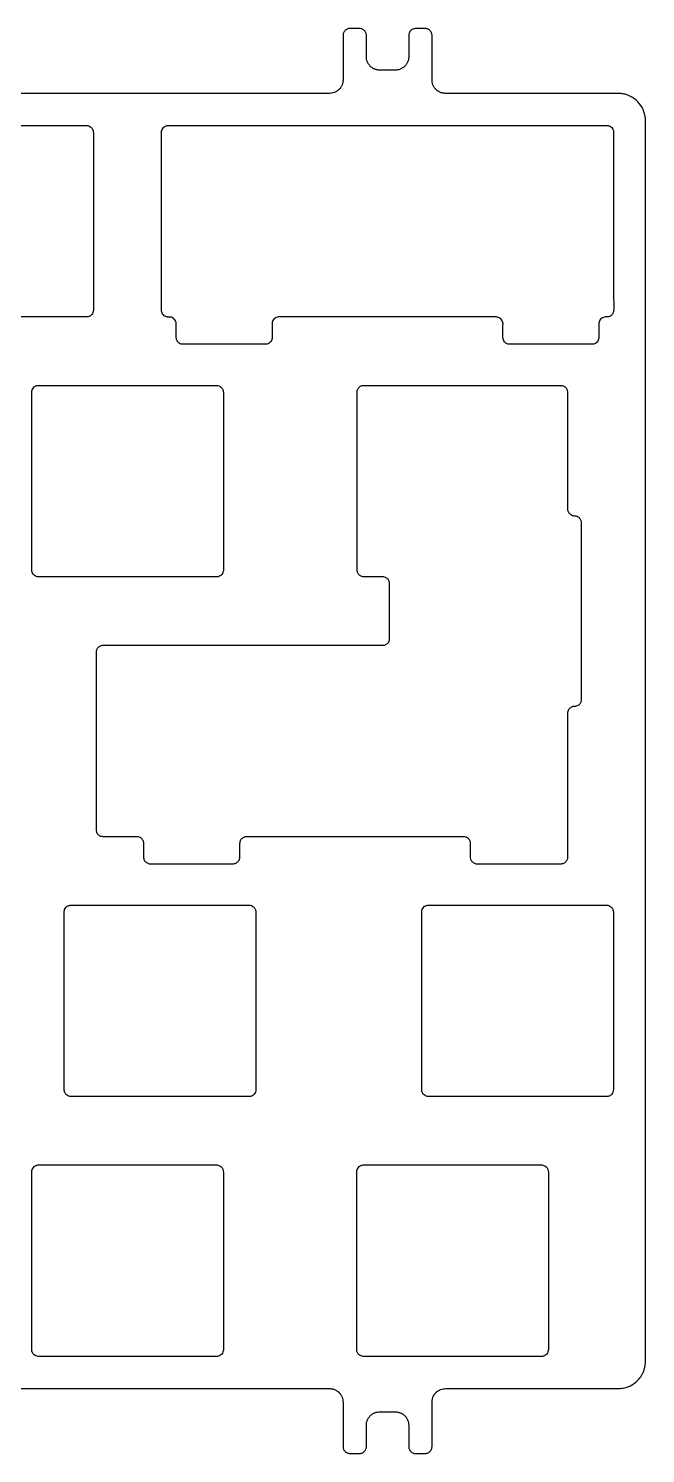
# Model space of a CAD drawing. Header units: millimetres. Extents: x 671 to 956, y -607 to -503.
# Drawn here: x 910.7 to 955.8, y -607.3 to -503.1 of the extents above; entities that cross this region are included whole.
import ezdxf

# ---------------------------------------------------------------- set-up
doc = ezdxf.new("R2010")
doc.units = ezdxf.units.MM

msp = doc.modelspace()

# ---------------------------------------------------------------- linework, layer by layer
at = {"color": 7, "linetype": 'Continuous', "lineweight": 25}
for p, q in [((933.66, -503.64), (933.66, -506.88)), ((937.46, -506.19), (936.36, -506.19)), ((932.66, -507.88), (865.16, -507.88)), ((891.16, -602.58), (932.66, -602.58)), ((933.66, -603.58), (933.66, -606.83)), ((936.36, -604.28), (937.46, -604.28))]:
    msp.add_line(p, q, dxfattribs=at)
for points, knots in [([(935.36, -505.19), (935.36, -505.01), (935.36, -504.66), (935.36, -504.21), (935.36, -503.88), (935.36, -503.71), (935.36, -503.6), (935.34, -503.51), (935.29, -503.37), (935.17, -503.23), (935.01, -503.16), (934.9, -503.14), (934.82, -503.14), (934.69, -503.14), (934.48, -503.14), (934.28, -503.14), (934.16, -503.14), (934.09, -503.14), (933.97, -503.17), (933.84, -503.24), (933.75, -503.35), (933.69, -503.44), (933.66, -503.54), (933.66, -503.61), (933.66, -503.64)], [0, 0, 0, 0, 0.139276, 0.278553, 0.352265, 0.397603, 0.414568, 0.441292, 0.468158, 0.525032, 0.580447, 0.606292, 0.615701, 0.639108, 0.708746, 0.778384, 0.797287, 0.808057, 0.834446, 0.890448, 0.918856, 0.947406, 0.973666, 1, 1, 1, 1]), ([(940.16, -506.88), (940.16, -506.27), (940.16, -505.36), (940.16, -504.29), (940.16, -503.8), (940.16, -503.57), (940.12, -503.43), (940.02, -503.27), (939.86, -503.17), (939.72, -503.14), (939.57, -503.14), (939.38, -503.14), (939.18, -503.14), (939.03, -503.14), (938.92, -503.14), (938.85, -503.15), (938.73, -503.19), (938.6, -503.27), (938.51, -503.4), (938.47, -503.52), (938.46, -503.59), (938.46, -503.69), (938.46, -503.84), (938.46, -504.05), (938.46, -504.35), (938.46, -504.73), (938.46, -505.04), (938.46, -505.19)], [0, 0, 0, 0, 0.2593627, 0.389044, 0.4538847, 0.4693983, 0.4848389, 0.5153566, 0.5459041, 0.5613313, 0.5768952, 0.6093156, 0.6417359, 0.6641971, 0.6728204, 0.6851152, 0.6974895, 0.7238383, 0.7502624, 0.7626592, 0.7751322, 0.7840148, 0.805478, 0.8378983, 0.8703187, 0.9351593, 1, 1, 1, 1]), ([(936.36, -506.19), (936.32, -506.19), (936.26, -506.19), (936.17, -506.17), (936.08, -506.15), (935.95, -506.11), (935.8, -506.03), (935.64, -505.9), (935.51, -505.74), (935.42, -505.56), (935.37, -505.38), (935.36, -505.25), (935.36, -505.19)], [0, 0, 0, 0, 0.060259, 0.120021, 0.179824, 0.240208, 0.369998, 0.50013, 0.629921, 0.760053, 0.879943, 1, 1, 1, 1]), ([(938.46, -505.19), (938.46, -505.22), (938.45, -505.28), (938.44, -505.38), (938.42, -505.47), (938.38, -505.59), (938.3, -505.74), (938.17, -505.9), (938.01, -506.03), (937.83, -506.12), (937.65, -506.18), (937.52, -506.19), (937.46, -506.19)], [0, 0, 0, 0, 0.060259, 0.1200207, 0.1798243, 0.2402078, 0.3699983, 0.5001303, 0.629921, 0.7600531, 0.8799433, 1, 1, 1, 1]), ([(933.66, -506.88), (933.66, -506.91), (933.65, -506.98), (933.64, -507.07), (933.62, -507.16), (933.58, -507.29), (933.5, -507.44), (933.37, -507.59), (933.21, -507.73), (933.03, -507.82), (932.85, -507.87), (932.72, -507.88), (932.66, -507.88)], [0, 0, 0, 0, 0.060259, 0.120021, 0.179824, 0.240208, 0.369998, 0.50013, 0.62992, 0.760052, 0.879945, 1, 1, 1, 1]), ([(941.16, -507.88), (941.12, -507.88), (941.06, -507.88), (940.97, -507.87), (940.88, -507.85), (940.75, -507.8), (940.6, -507.73), (940.44, -507.6), (940.31, -507.44), (940.22, -507.26), (940.17, -507.07), (940.16, -506.95), (940.16, -506.88)], [0, 0, 0, 0, 0.060257, 0.120017, 0.179819, 0.240201, 0.369987, 0.500115, 0.629906, 0.760038, 0.879978, 1, 1, 1, 1]), ([(955.76, -600.58), (955.76, -591.64), (955.76, -573.76), (955.76, -551.4), (955.76, -533.52), (955.76, -523.46), (955.76, -516.76), (955.76, -513.96), (955.76, -511.73), (955.76, -510.56), (955.76, -509.94), (955.76, -509.82), (955.75, -509.65), (955.68, -509.27), (955.45, -508.75), (954.98, -508.25), (954.47, -507.99), (954.1, -507.91), (953.89, -507.89), (953.69, -507.88), (953.45, -507.88), (953.17, -507.88), (952.71, -507.88), (952.05, -507.88), (950.94, -507.88), (949.54, -507.88), (947.3, -507.88), (944.51, -507.88), (942.27, -507.88), (941.16, -507.88)], [0, 0, 0, 0, 0.252041, 0.504082, 0.630103, 0.756123, 0.787629, 0.819134, 0.834886, 0.850639, 0.851951, 0.852488, 0.85391, 0.856868, 0.863127, 0.869602, 0.875922, 0.878928, 0.880377, 0.881856, 0.884481, 0.887107, 0.889732, 0.897608, 0.905485, 0.921237, 0.93699, 0.968495, 1, 1, 1, 1]), ([(914.91, -524.23), (912.57, -524.23), (909.07, -524.23), (905.28, -524.23), (903.53, -524.23), (902.8, -524.23), (902.33, -524.23), (902.11, -524.23), (902.01, -524.23), (901.94, -524.23), (901.88, -524.23), (901.78, -524.22), (901.65, -524.17), (901.53, -524.08), (901.47, -523.98), (901.43, -523.9), (901.41, -523.82), (901.4, -523.72), (901.41, -523.62), (901.41, -523.51), (901.41, -523.41), (901.41, -523.3), (901.41, -523.19), (901.41, -523.08), (901.41, -522.97), (901.41, -522.75), (901.41, -522.42), (901.41, -521.98), (901.41, -521.55), (901.41, -520.96), (901.41, -520.23), (901.41, -519.36), (901.41, -518.48), (901.41, -517.61), (901.41, -516.73), (901.41, -515.86), (901.41, -514.98), (901.41, -514.11), (901.41, -513.23), (901.41, -512.36), (901.41, -511.63), (901.41, -511.12), (901.41, -510.88), (901.41, -510.77), (901.41, -510.71), (901.42, -510.61), (901.47, -510.47), (901.56, -510.36), (901.66, -510.29), (901.74, -510.26), (901.82, -510.24), (901.88, -510.23), (901.91, -510.23)], [0, 0, 0, 0, 0.253934, 0.380902, 0.412643, 0.444385, 0.460256, 0.464224, 0.468192, 0.470939, 0.471995, 0.474908, 0.481134, 0.487645, 0.490845, 0.494065, 0.497023, 0.5, 0.503968, 0.507935, 0.511903, 0.515871, 0.519839, 0.523806, 0.527774, 0.531742, 0.547613, 0.563484, 0.579354, 0.595225, 0.626967, 0.658709, 0.690451, 0.722193, 0.753934, 0.785676, 0.817418, 0.84916, 0.880902, 0.912643, 0.944385, 0.960256, 0.968192, 0.970853, 0.971995, 0.974908, 0.981134, 0.987645, 0.990845, 0.994065, 0.997028, 1, 1, 1, 1]), ([(901.91, -510.23), (904.24, -510.23), (907.74, -510.23), (911.53, -510.23), (913.28, -510.23), (914.01, -510.23), (914.48, -510.23), (914.7, -510.23), (914.8, -510.23), (914.87, -510.23), (914.93, -510.23), (915.03, -510.24), (915.17, -510.29), (915.28, -510.39), (915.35, -510.49), (915.38, -510.57), (915.4, -510.65), (915.41, -510.74), (915.41, -510.84), (915.41, -510.95), (915.41, -511.06), (915.41, -511.17), (915.41, -511.28), (915.41, -511.39), (915.41, -511.5), (915.41, -511.72), (915.41, -512.05), (915.41, -512.48), (915.41, -512.92), (915.41, -513.5), (915.41, -514.23), (915.41, -515.11), (915.41, -515.98), (915.41, -516.86), (915.41, -517.73), (915.41, -518.61), (915.41, -519.48), (915.41, -520.36), (915.41, -521.23), (915.41, -522.11), (915.41, -522.84), (915.41, -523.35), (915.41, -523.59), (915.41, -523.7), (915.41, -523.76), (915.4, -523.85), (915.35, -523.99), (915.25, -524.11), (915.15, -524.17), (915.07, -524.21), (914.99, -524.23), (914.93, -524.23), (914.91, -524.23)], [0, 0, 0, 0, 0.253934, 0.380902, 0.412643, 0.444385, 0.460256, 0.464224, 0.468192, 0.470939, 0.471995, 0.474908, 0.481134, 0.487645, 0.490845, 0.494065, 0.497023, 0.5, 0.503968, 0.507935, 0.511903, 0.515871, 0.519839, 0.523806, 0.527774, 0.531742, 0.547613, 0.563484, 0.579354, 0.595225, 0.626967, 0.658709, 0.690451, 0.722193, 0.753934, 0.785676, 0.817418, 0.84916, 0.880902, 0.912643, 0.944385, 0.960256, 0.968192, 0.970853, 0.971995, 0.974908, 0.981134, 0.987645, 0.990845, 0.994065, 0.997028, 1, 1, 1, 1]), ([(921.47, -525.73), (921.47, -525.6), (921.47, -525.33), (921.47, -525.02), (921.47, -524.82), (921.47, -524.72), (921.46, -524.66), (921.44, -524.56), (921.38, -524.44), (921.26, -524.32), (921.14, -524.26), (921.04, -524.24), (920.96, -524.23), (920.88, -524.24), (920.77, -524.23), (920.65, -524.19), (920.52, -524.09), (920.43, -523.96), (920.39, -523.84), (920.38, -523.75), (920.38, -523.7), (920.38, -523.32), (920.38, -522.6), (920.38, -521.56), (920.38, -519.82), (920.38, -517.38), (920.38, -514.77), (920.38, -512.69), (920.38, -511.57), (920.38, -510.93), (920.38, -510.8), (920.38, -510.72), (920.39, -510.66), (920.41, -510.56), (920.47, -510.44), (920.58, -510.32), (920.7, -510.26), (920.79, -510.24), (920.86, -510.23), (920.95, -510.23), (921.19, -510.23), (921.58, -510.23), (922.1, -510.23), (923.49, -510.23), (925.75, -510.23), (929.93, -510.23), (935.15, -510.23), (940.36, -510.23), (944.54, -510.23), (947.15, -510.23), (949.24, -510.23), (950.54, -510.23), (951.58, -510.23), (952.17, -510.23), (952.56, -510.23), (952.74, -510.23), (952.87, -510.23), (952.95, -510.23), (953.02, -510.24), (953.12, -510.26), (953.24, -510.33), (953.33, -510.42), (953.38, -510.52), (953.41, -510.59), (953.43, -510.66), (953.43, -510.71), (953.43, -510.73)], [0, 0, 0, 0, 0.008128, 0.016255, 0.019287, 0.020312, 0.021822, 0.023341, 0.026598, 0.029942, 0.033196, 0.0347, 0.036232, 0.038141, 0.039593, 0.042685, 0.045933, 0.04918, 0.052267, 0.053716, 0.054228, 0.05565, 0.076831, 0.098012, 0.119193, 0.182736, 0.246279, 0.27805, 0.309822, 0.314209, 0.31685, 0.317744, 0.319219, 0.320704, 0.323885, 0.327153, 0.330346, 0.331831, 0.333327, 0.334356, 0.337191, 0.347782, 0.358372, 0.368963, 0.432506, 0.496049, 0.623134, 0.75022, 0.813763, 0.877306, 0.909077, 0.940849, 0.956734, 0.97262, 0.976592, 0.980563, 0.983366, 0.984408, 0.985895, 0.987394, 0.990589, 0.993857, 0.995446, 0.997045, 0.99852, 1, 1, 1, 1]), ([(953.43, -510.73), (953.43, -510.94), (953.43, -511.35), (953.43, -511.97), (953.43, -512.59), (953.43, -513.21), (953.43, -513.83), (953.43, -514.44), (953.43, -515.06), (953.43, -515.68), (953.43, -516.3), (953.43, -516.92), (953.43, -517.54), (953.43, -518.16), (953.43, -518.78), (953.43, -519.39), (953.43, -520.01), (953.43, -520.63), (953.43, -521.25), (953.43, -521.87), (953.43, -522.49), (953.43, -523.11), (953.44, -523.54), (953.43, -523.77), (953.42, -523.83), (953.4, -523.92), (953.34, -524.03), (953.23, -524.15), (953.11, -524.21), (953, -524.23), (952.92, -524.23), (952.84, -524.23), (952.73, -524.24), (952.6, -524.29), (952.47, -524.39), (952.38, -524.53), (952.35, -524.65), (952.34, -524.74), (952.34, -524.81), (952.34, -524.92), (952.34, -525.15), (952.35, -525.41), (952.34, -525.64), (952.35, -525.77), (952.33, -525.87), (952.28, -526), (952.17, -526.13), (952.05, -526.19), (951.95, -526.22), (951.88, -526.23), (951.78, -526.23), (951.63, -526.23), (951.38, -526.23), (951, -526.23), (950.53, -526.23), (949.99, -526.23), (949.08, -526.23), (947.82, -526.23), (946.67, -526.23), (946.01, -526.23), (945.88, -526.23), (945.8, -526.23), (945.73, -526.22), (945.63, -526.19), (945.51, -526.12), (945.4, -525.99), (945.36, -525.86), (945.34, -525.77), (945.34, -525.72), (945.34, -525.62), (945.34, -525.42), (945.34, -525.18), (945.34, -524.96), (945.34, -524.82), (945.35, -524.73), (945.34, -524.64), (945.3, -524.52), (945.21, -524.38), (945.08, -524.28), (944.95, -524.24), (944.86, -524.23), (944.81, -524.23), (944.7, -524.23), (944.48, -524.23), (944, -524.23), (943.06, -524.23), (941.16, -524.23), (937.37, -524.23), (933.58, -524.23), (930.61, -524.23), (929.66, -524.23), (929.23, -524.23), (929.05, -524.23), (928.98, -524.23), (928.9, -524.23), (928.77, -524.26), (928.63, -524.35), (928.53, -524.48), (928.48, -524.61), (928.47, -524.69), (928.47, -524.75), (928.47, -524.92), (928.47, -525.21), (928.47, -525.51), (928.47, -525.71), (928.47, -525.82), (928.43, -525.95), (928.33, -526.09), (928.2, -526.19), (928.07, -526.23), (927.96, -526.23), (927.84, -526.23), (927.67, -526.23), (927.46, -526.23), (927.26, -526.23), (927.06, -526.23), (926.85, -526.23), (926.65, -526.23), (926.45, -526.23), (926.25, -526.23), (926.04, -526.23), (925.84, -526.23), (925.64, -526.23), (925.43, -526.23), (925.23, -526.23), (925.03, -526.23), (924.83, -526.23), (924.62, -526.23), (924.42, -526.23), (924.22, -526.23), (924.01, -526.23), (923.81, -526.23), (923.61, -526.23), (923.4, -526.23), (923.2, -526.23), (923, -526.23), (922.8, -526.23), (922.59, -526.23), (922.39, -526.23), (922.22, -526.23), (922.08, -526.23), (921.99, -526.23), (921.9, -526.23), (921.8, -526.21), (921.68, -526.15), (921.58, -526.05), (921.52, -525.96), (921.49, -525.89), (921.47, -525.81), (921.47, -525.76), (921.47, -525.73)], [0, 0, 0, 0, 0.012317, 0.024633, 0.03695, 0.049267, 0.061583, 0.0739, 0.086217, 0.098533, 0.11085, 0.123167, 0.135483, 0.1478, 0.160117, 0.172433, 0.18475, 0.197067, 0.209383, 0.2217, 0.234017, 0.246333, 0.25865, 0.259683, 0.260629, 0.262155, 0.264942, 0.268266, 0.271503, 0.27299, 0.274539, 0.276444, 0.277928, 0.28109, 0.284402, 0.28769, 0.290785, 0.291735, 0.293054, 0.295034, 0.298498, 0.30658, 0.310622, 0.312361, 0.313868, 0.317061, 0.320382, 0.323651, 0.325178, 0.326715, 0.327808, 0.330832, 0.335787, 0.342672, 0.353449, 0.364227, 0.375004, 0.407335, 0.439666, 0.443822, 0.446417, 0.447452, 0.44899, 0.450538, 0.453818, 0.457134, 0.460311, 0.461806, 0.462381, 0.463634, 0.467675, 0.474142, 0.478021, 0.480931, 0.482331, 0.483386, 0.486502, 0.489798, 0.493104, 0.496247, 0.497719, 0.49823, 0.499717, 0.503758, 0.511841, 0.528006, 0.560338, 0.625, 0.754325, 0.786656, 0.802822, 0.810905, 0.812521, 0.813491, 0.814643, 0.817722, 0.821002, 0.824318, 0.827493, 0.828987, 0.82956, 0.830822, 0.838905, 0.846988, 0.849008, 0.850568, 0.853684, 0.856981, 0.860287, 0.863429, 0.8649, 0.866904, 0.870945, 0.874987, 0.879028, 0.88307, 0.887111, 0.891153, 0.895194, 0.899235, 0.903277, 0.907318, 0.91136, 0.915401, 0.919442, 0.923484, 0.927525, 0.931567, 0.935608, 0.939649, 0.943691, 0.947732, 0.951774, 0.955815, 0.959856, 0.963898, 0.967939, 0.971981, 0.976022, 0.980063, 0.982084, 0.984105, 0.985864, 0.987183, 0.990411, 0.993735, 0.995356, 0.996988, 0.998491, 1, 1, 1, 1]), ([(924.41, -543.23), (922.07, -543.23), (918.57, -543.23), (914.78, -543.23), (913.03, -543.23), (912.3, -543.23), (911.83, -543.23), (911.61, -543.23), (911.51, -543.23), (911.44, -543.23), (911.38, -543.23), (911.28, -543.22), (911.15, -543.17), (911.03, -543.08), (910.97, -542.98), (910.93, -542.9), (910.91, -542.82), (910.9, -542.72), (910.91, -542.62), (910.91, -542.51), (910.91, -542.41), (910.91, -542.3), (910.91, -542.19), (910.91, -542.08), (910.91, -541.97), (910.91, -541.75), (910.91, -541.42), (910.91, -540.98), (910.91, -540.55), (910.91, -539.96), (910.91, -539.23), (910.91, -538.36), (910.91, -537.48), (910.91, -536.61), (910.91, -535.73), (910.91, -534.86), (910.91, -533.98), (910.91, -533.11), (910.91, -532.23), (910.91, -531.36), (910.91, -530.63), (910.91, -530.12), (910.91, -529.88), (910.91, -529.77), (910.91, -529.71), (910.92, -529.61), (910.97, -529.47), (911.06, -529.36), (911.16, -529.29), (911.24, -529.26), (911.32, -529.24), (911.38, -529.23), (911.41, -529.23)], [0, 0, 0, 0, 0.253934, 0.380902, 0.412643, 0.444385, 0.460256, 0.464224, 0.468192, 0.470939, 0.471995, 0.474908, 0.481134, 0.487645, 0.490845, 0.494065, 0.497023, 0.5, 0.503968, 0.507935, 0.511903, 0.515871, 0.519839, 0.523806, 0.527774, 0.531742, 0.547613, 0.563484, 0.579354, 0.595225, 0.626967, 0.658709, 0.690451, 0.722193, 0.753934, 0.785676, 0.817418, 0.84916, 0.880902, 0.912643, 0.944385, 0.960256, 0.968192, 0.970853, 0.971995, 0.974908, 0.981134, 0.987645, 0.990845, 0.994065, 0.997028, 1, 1, 1, 1]), ([(911.41, -529.23), (913.74, -529.23), (917.24, -529.23), (921.03, -529.23), (922.78, -529.23), (923.51, -529.23), (923.98, -529.23), (924.2, -529.23), (924.3, -529.23), (924.37, -529.23), (924.43, -529.23), (924.53, -529.24), (924.67, -529.29), (924.78, -529.39), (924.85, -529.49), (924.88, -529.57), (924.9, -529.65), (924.91, -529.74), (924.91, -529.84), (924.91, -529.95), (924.91, -530.06), (924.91, -530.17), (924.91, -530.28), (924.91, -530.39), (924.91, -530.5), (924.91, -530.72), (924.91, -531.05), (924.91, -531.48), (924.91, -531.92), (924.91, -532.5), (924.91, -533.23), (924.91, -534.11), (924.91, -534.98), (924.91, -535.86), (924.91, -536.73), (924.91, -537.61), (924.91, -538.48), (924.91, -539.36), (924.91, -540.23), (924.91, -541.11), (924.91, -541.84), (924.91, -542.35), (924.91, -542.59), (924.91, -542.7), (924.91, -542.76), (924.9, -542.85), (924.85, -542.99), (924.75, -543.11), (924.65, -543.17), (924.57, -543.21), (924.49, -543.23), (924.43, -543.23), (924.41, -543.23)], [0, 0, 0, 0, 0.253934, 0.380902, 0.412643, 0.444385, 0.460256, 0.464224, 0.468192, 0.470939, 0.471995, 0.474908, 0.481134, 0.487645, 0.490845, 0.494065, 0.497023, 0.5, 0.503968, 0.507935, 0.511903, 0.515871, 0.519839, 0.523806, 0.527774, 0.531742, 0.547613, 0.563484, 0.579354, 0.595225, 0.626967, 0.658709, 0.690451, 0.722193, 0.753934, 0.785676, 0.817418, 0.84916, 0.880902, 0.912643, 0.944385, 0.960256, 0.968192, 0.970853, 0.971995, 0.974908, 0.981134, 0.987645, 0.990845, 0.994065, 0.997028, 1, 1, 1, 1]), ([(934.68, -542.73), (934.68, -541.18), (934.68, -538.08), (934.68, -534.59), (934.68, -532.26), (934.68, -531.29), (934.68, -530.52), (934.68, -530.08), (934.68, -529.81), (934.68, -529.73), (934.69, -529.61), (934.74, -529.48), (934.84, -529.36), (934.93, -529.29), (935.04, -529.25), (935.13, -529.23), (935.25, -529.23), (935.42, -529.23), (935.71, -529.23), (936.11, -529.23), (936.63, -529.23), (937.26, -529.23), (938, -529.23), (938.86, -529.23), (940.25, -529.23), (942.12, -529.23), (944.45, -529.23), (946.78, -529.23), (948.43, -529.23), (949.35, -529.23), (949.51, -529.23), (949.6, -529.23), (949.71, -529.25), (949.88, -529.32), (950, -529.48), (950.05, -529.62), (950.06, -529.73), (950.06, -529.83), (950.06, -529.93), (950.06, -530.04), (950.06, -530.17), (950.06, -530.36), (950.06, -530.6), (950.06, -530.9), (950.06, -531.19), (950.06, -531.48), (950.06, -531.77), (950.06, -532.06), (950.06, -532.35), (950.06, -532.64), (950.06, -532.93), (950.06, -533.22), (950.06, -533.51), (950.06, -533.8), (950.06, -534.1), (950.06, -534.39), (950.06, -534.68), (950.06, -534.97), (950.06, -535.26), (950.06, -535.55), (950.06, -535.84), (950.06, -536.13), (950.06, -536.42), (950.06, -536.71), (950.06, -537), (950.06, -537.3), (950.06, -537.59), (950.06, -537.83), (950.06, -538.02), (950.06, -538.15), (950.06, -538.24), (950.06, -538.32), (950.09, -538.45), (950.19, -538.62), (950.36, -538.73), (950.49, -538.76), (950.56, -538.76), (950.67, -538.76), (950.84, -538.82), (950.98, -538.97), (951.04, -539.11), (951.06, -539.21), (951.06, -539.34), (951.06, -539.53), (951.06, -539.79), (951.06, -540.17), (951.06, -540.66), (951.06, -541.82), (951.06, -543.57), (951.06, -545.89), (951.06, -548.22), (951.06, -550.16), (951.06, -551.42), (951.06, -551.95), (951.06, -552.12), (951.06, -552.21), (951.05, -552.33), (950.99, -552.5), (950.82, -552.66), (950.66, -552.71), (950.56, -552.71), (950.53, -552.71), (950.46, -552.72), (950.33, -552.75), (950.17, -552.87), (950.08, -553.04), (950.06, -553.17), (950.06, -553.25), (950.06, -553.35), (950.06, -553.48), (950.06, -553.67), (950.06, -553.91), (950.06, -555.66), (950.06, -558.86), (950.06, -562), (950.06, -563.62), (950.06, -563.71), (950.06, -563.84), (950.01, -563.97), (949.91, -564.09), (949.82, -564.17), (949.71, -564.21), (949.62, -564.23), (949.52, -564.23), (949.38, -564.23), (949.15, -564.23), (948.83, -564.23), (948.2, -564.23), (947.29, -564.23), (946.13, -564.23), (944.96, -564.23), (944.09, -564.23), (943.59, -564.23), (943.45, -564.23), (943.37, -564.23), (943.24, -564.19), (943.08, -564.07), (942.99, -563.9), (942.97, -563.77), (942.97, -563.69), (942.97, -563.59), (942.97, -563.46), (942.97, -563.27), (942.97, -563.02), (942.97, -562.83), (942.97, -562.73)], [0, 0, 0, 0, 0.0640069, 0.1280138, 0.1440155, 0.1600172, 0.1680181, 0.176019, 0.1780192, 0.1789501, 0.1796785, 0.1828015, 0.1844425, 0.1860909, 0.187629, 0.1891744, 0.1899982, 0.1923899, 0.1963496, 0.2018773, 0.208973, 0.2176366, 0.2278681, 0.2396677, 0.2530351, 0.2850386, 0.317042, 0.3490455, 0.3810489, 0.3850494, 0.3870496, 0.3878423, 0.3885846, 0.3917428, 0.3950011, 0.3965161, 0.3980386, 0.3993704, 0.4007023, 0.4020342, 0.4040344, 0.4060346, 0.410035, 0.4140355, 0.4180359, 0.4220363, 0.4260368, 0.4300372, 0.4340376, 0.438038, 0.4420385, 0.4460389, 0.4500393, 0.4540398, 0.4580402, 0.4620406, 0.4660411, 0.4700415, 0.4740419, 0.4780424, 0.4820428, 0.4860432, 0.4900437, 0.4940441, 0.4980445, 0.5020449, 0.5060454, 0.5100458, 0.512046, 0.5140462, 0.5152227, 0.5158327, 0.5173418, 0.5205583, 0.5237851, 0.525306, 0.5260273, 0.5267491, 0.529854, 0.5331205, 0.5346687, 0.5362242, 0.5373034, 0.5400145, 0.544015, 0.5480154, 0.5560163, 0.5640171, 0.5960206, 0.628024, 0.6600275, 0.6920309, 0.7080327, 0.7120331, 0.7140333, 0.7149803, 0.7157072, 0.7188259, 0.7220914, 0.7251598, 0.7255181, 0.7258745, 0.7266085, 0.7281502, 0.7313933, 0.7345874, 0.7360735, 0.7366057, 0.7379818, 0.7399821, 0.7419823, 0.7459827, 0.7499831, 0.81399, 0.8779969, 0.8795971, 0.8807972, 0.8817309, 0.8848316, 0.8864733, 0.8881224, 0.8896729, 0.8912307, 0.8919522, 0.8938906, 0.897046, 0.9014184, 0.9070078, 0.9230095, 0.9390112, 0.955013, 0.9710147, 0.9750151, 0.9758719, 0.9766078, 0.9781527, 0.981398, 0.9845881, 0.9860706, 0.9865952, 0.9879987, 0.9899989, 0.9919991, 0.9959996, 1, 1, 1, 1]), ([(942.97, -562.73), (942.97, -562.71), (942.97, -562.66), (942.95, -562.59), (942.92, -562.5), (942.86, -562.41), (942.75, -562.3), (942.62, -562.25), (942.5, -562.23), (942.42, -562.23), (941.96, -562.23), (940.73, -562.23), (938.78, -562.23), (936.43, -562.23), (934.08, -562.23), (931.73, -562.23), (929.77, -562.23), (928.21, -562.23), (927.38, -562.23), (926.89, -562.23), (926.75, -562.23), (926.65, -562.23), (926.59, -562.23), (926.54, -562.24), (926.43, -562.25), (926.26, -562.34), (926.14, -562.5), (926.11, -562.63), (926.1, -562.71), (926.1, -562.84), (926.1, -563.16), (926.1, -563.47), (926.1, -563.71), (926.1, -563.79), (926.07, -563.93), (925.96, -564.1), (925.79, -564.21), (925.65, -564.23), (925.57, -564.23), (925.14, -564.23), (924.34, -564.23), (923.16, -564.23), (922.12, -564.23), (921.2, -564.23), (920.42, -564.23), (919.88, -564.23), (919.58, -564.23), (919.5, -564.23), (919.37, -564.19), (919.2, -564.07), (919.12, -563.91), (919.1, -563.8), (919.1, -563.75), (919.1, -563.68), (919.1, -563.54), (919.1, -563.31), (919.1, -563.04), (919.1, -562.84), (919.1, -562.71), (919.09, -562.61), (919.03, -562.47), (918.9, -562.31), (918.73, -562.24), (918.62, -562.23), (918.53, -562.23), (918.36, -562.23), (917.82, -562.23), (917.14, -562.23), (916.51, -562.23), (916.25, -562.23), (916.16, -562.23), (916.03, -562.23), (915.85, -562.17), (915.71, -562.03), (915.65, -561.88), (915.63, -561.79), (915.63, -561.7), (915.63, -561.59), (915.63, -561.42), (915.63, -560.96), (915.63, -560.26), (915.63, -559.32), (915.63, -558.38), (915.63, -557.44), (915.63, -556.03), (915.63, -554.15), (915.63, -552.19), (915.63, -550.63), (915.63, -549.75), (915.63, -549.16), (915.63, -548.93), (915.63, -548.78), (915.63, -548.72), (915.63, -548.67), (915.65, -548.56), (915.74, -548.39), (915.9, -548.28), (916.03, -548.24), (916.11, -548.23), (916.25, -548.23), (916.46, -548.23), (917.44, -548.23), (919.11, -548.23), (921.45, -548.23), (923.8, -548.23), (926.94, -548.23), (930.85, -548.23), (934.08, -548.23), (935.84, -548.23), (936.09, -548.23), (936.28, -548.23), (936.41, -548.23), (936.51, -548.23), (936.58, -548.23), (936.62, -548.23), (936.74, -548.21), (936.9, -548.13), (937.02, -547.96), (937.05, -547.83), (937.06, -547.75), (937.06, -547.66), (937.06, -547.54), (937.06, -547.06), (937.06, -546.22), (937.06, -545.25), (937.06, -544.46), (937.06, -544.03), (937.06, -543.79), (937.06, -543.72), (937.06, -543.68), (937.04, -543.56), (936.96, -543.4), (936.79, -543.28), (936.66, -543.24), (936.59, -543.23), (936.42, -543.23), (936.14, -543.23), (935.74, -543.23), (935.43, -543.23), (935.24, -543.23), (935.15, -543.23), (935.03, -543.22), (934.9, -543.16), (934.79, -543.05), (934.73, -542.95), (934.69, -542.85), (934.68, -542.77), (934.68, -542.73)], [0, 0, 0, 0, 0.001022, 0.002033, 0.003058, 0.004706, 0.00636, 0.009531, 0.010274, 0.011102, 0.013114, 0.029208, 0.061396, 0.093585, 0.125773, 0.157961, 0.19015, 0.206244, 0.222338, 0.22435, 0.226362, 0.227842, 0.228354, 0.229092, 0.229837, 0.233037, 0.236303, 0.23786, 0.238602, 0.239448, 0.243472, 0.251519, 0.252324, 0.2533, 0.254821, 0.25806, 0.261299, 0.26282, 0.263741, 0.264603, 0.280697, 0.296792, 0.312886, 0.323615, 0.334345, 0.345074, 0.345952, 0.346691, 0.348243, 0.351506, 0.354712, 0.355454, 0.356202, 0.356723, 0.358161, 0.362185, 0.366208, 0.369147, 0.370175, 0.371708, 0.373249, 0.376529, 0.379686, 0.380424, 0.381306, 0.383317, 0.387341, 0.403435, 0.411482, 0.413092, 0.414057, 0.415242, 0.418361, 0.421645, 0.423201, 0.424764, 0.425346, 0.426848, 0.429272, 0.432615, 0.445491, 0.458366, 0.471241, 0.484117, 0.496992, 0.52918, 0.561369, 0.577463, 0.593557, 0.597581, 0.601604, 0.603035, 0.60356, 0.604302, 0.605051, 0.608257, 0.61152, 0.613072, 0.61381, 0.614691, 0.618715, 0.622738, 0.654926, 0.687115, 0.719303, 0.751492, 0.815868, 0.880245, 0.884268, 0.888292, 0.890304, 0.892316, 0.893746, 0.894271, 0.895013, 0.895762, 0.898968, 0.902231, 0.903783, 0.904521, 0.905402, 0.907414, 0.909426, 0.92552, 0.941614, 0.949661, 0.957709, 0.959188, 0.9597, 0.960438, 0.961184, 0.964383, 0.96765, 0.969207, 0.969949, 0.970795, 0.97616, 0.981525, 0.98689, 0.988901, 0.989729, 0.990473, 0.993643, 0.99529, 0.996945, 0.998471, 1, 1, 1, 1]), ([(926.78, -581.23), (924.45, -581.23), (920.95, -581.23), (917.16, -581.23), (915.41, -581.23), (914.68, -581.23), (914.2, -581.23), (913.98, -581.23), (913.89, -581.23), (913.81, -581.23), (913.75, -581.23), (913.66, -581.22), (913.52, -581.17), (913.41, -581.08), (913.34, -580.98), (913.31, -580.9), (913.29, -580.82), (913.28, -580.72), (913.28, -580.62), (913.28, -580.51), (913.28, -580.41), (913.28, -580.3), (913.28, -580.19), (913.28, -580.08), (913.28, -579.97), (913.28, -579.75), (913.28, -579.42), (913.28, -578.98), (913.28, -578.55), (913.28, -577.96), (913.28, -577.23), (913.28, -576.36), (913.28, -575.48), (913.28, -574.61), (913.28, -573.73), (913.28, -572.86), (913.28, -571.98), (913.28, -571.11), (913.28, -570.23), (913.28, -569.36), (913.28, -568.63), (913.28, -568.12), (913.28, -567.88), (913.28, -567.77), (913.28, -567.71), (913.29, -567.61), (913.34, -567.47), (913.44, -567.36), (913.54, -567.29), (913.62, -567.26), (913.7, -567.24), (913.75, -567.23), (913.78, -567.23)], [0, 0, 0, 0, 0.2539344, 0.3809017, 0.4126435, 0.4443853, 0.4602562, 0.4642239, 0.4681916, 0.4709385, 0.4719951, 0.4749083, 0.4811344, 0.4876452, 0.4908453, 0.4940647, 0.4970228, 0.4999999, 0.5039676, 0.5079354, 0.5119031, 0.5158708, 0.5198386, 0.5238063, 0.527774, 0.5317417, 0.5476126, 0.5634835, 0.5793544, 0.5952254, 0.6269672, 0.658709, 0.6904508, 0.7221926, 0.7539344, 0.7856762, 0.817418, 0.8491598, 0.8809016, 0.9126434, 0.9443852, 0.9602561, 0.9681916, 0.9708526, 0.9719951, 0.9749083, 0.9811343, 0.9876451, 0.9908453, 0.9940646, 0.9970276, 1, 1, 1, 1]), ([(913.78, -567.23), (916.11, -567.23), (919.61, -567.23), (923.41, -567.23), (925.16, -567.23), (925.89, -567.23), (926.36, -567.23), (926.58, -567.23), (926.68, -567.23), (926.75, -567.23), (926.81, -567.23), (926.9, -567.24), (927.04, -567.29), (927.15, -567.39), (927.22, -567.49), (927.26, -567.57), (927.28, -567.65), (927.28, -567.74), (927.28, -567.84), (927.28, -567.95), (927.28, -568.06), (927.28, -568.17), (927.28, -568.28), (927.28, -568.39), (927.28, -568.5), (927.28, -568.72), (927.28, -569.05), (927.28, -569.48), (927.28, -569.92), (927.28, -570.5), (927.28, -571.23), (927.28, -572.11), (927.28, -572.98), (927.28, -573.86), (927.28, -574.73), (927.28, -575.61), (927.28, -576.48), (927.28, -577.36), (927.28, -578.23), (927.28, -579.11), (927.28, -579.84), (927.28, -580.35), (927.28, -580.59), (927.28, -580.7), (927.28, -580.76), (927.27, -580.85), (927.22, -580.99), (927.12, -581.11), (927.02, -581.17), (926.95, -581.21), (926.86, -581.23), (926.81, -581.23), (926.78, -581.23)], [0, 0, 0, 0, 0.253934, 0.380902, 0.412643, 0.444385, 0.460256, 0.464224, 0.468192, 0.470939, 0.471995, 0.474908, 0.481134, 0.487645, 0.490845, 0.494065, 0.497023, 0.5, 0.503968, 0.507935, 0.511903, 0.515871, 0.519839, 0.523806, 0.527774, 0.531742, 0.547613, 0.563484, 0.579354, 0.595225, 0.626967, 0.658709, 0.690451, 0.722193, 0.753934, 0.785676, 0.817418, 0.84916, 0.880902, 0.912643, 0.944385, 0.960256, 0.968192, 0.970853, 0.971995, 0.974908, 0.981134, 0.987645, 0.990845, 0.994065, 0.997028, 1, 1, 1, 1]), ([(952.91, -581.23), (950.57, -581.23), (947.07, -581.23), (943.28, -581.23), (941.53, -581.23), (940.8, -581.23), (940.33, -581.23), (940.11, -581.23), (940.01, -581.23), (939.94, -581.23), (939.88, -581.23), (939.78, -581.22), (939.65, -581.17), (939.53, -581.08), (939.47, -580.98), (939.43, -580.9), (939.41, -580.82), (939.4, -580.72), (939.41, -580.62), (939.41, -580.51), (939.41, -580.41), (939.41, -580.3), (939.41, -580.19), (939.41, -580.08), (939.41, -579.97), (939.41, -579.75), (939.41, -579.42), (939.41, -578.98), (939.41, -578.55), (939.41, -577.96), (939.41, -577.23), (939.41, -576.36), (939.41, -575.48), (939.41, -574.61), (939.41, -573.73), (939.41, -572.86), (939.41, -571.98), (939.41, -571.11), (939.41, -570.23), (939.41, -569.36), (939.41, -568.63), (939.41, -568.12), (939.41, -567.88), (939.41, -567.77), (939.41, -567.71), (939.42, -567.61), (939.47, -567.47), (939.56, -567.36), (939.66, -567.29), (939.74, -567.26), (939.82, -567.24), (939.88, -567.23), (939.91, -567.23)], [0, 0, 0, 0, 0.2539344, 0.3809017, 0.4126435, 0.4443853, 0.4602562, 0.4642239, 0.4681916, 0.4709385, 0.4719951, 0.4749083, 0.4811344, 0.4876452, 0.4908453, 0.4940647, 0.4970228, 0.4999999, 0.5039676, 0.5079354, 0.5119031, 0.5158708, 0.5198386, 0.5238063, 0.527774, 0.5317417, 0.5476126, 0.5634835, 0.5793544, 0.5952254, 0.6269672, 0.658709, 0.6904508, 0.7221926, 0.7539344, 0.7856762, 0.817418, 0.8491598, 0.8809016, 0.9126434, 0.9443852, 0.9602561, 0.9681916, 0.9708526, 0.9719951, 0.9749083, 0.9811343, 0.9876451, 0.9908453, 0.9940646, 0.9970276, 1, 1, 1, 1]), ([(939.91, -567.23), (942.24, -567.23), (945.74, -567.23), (949.53, -567.23), (951.28, -567.23), (952.01, -567.23), (952.48, -567.23), (952.7, -567.23), (952.8, -567.23), (952.87, -567.23), (952.93, -567.23), (953.03, -567.24), (953.17, -567.29), (953.28, -567.39), (953.35, -567.49), (953.38, -567.57), (953.4, -567.65), (953.41, -567.74), (953.41, -567.84), (953.41, -567.95), (953.41, -568.06), (953.41, -568.17), (953.41, -568.28), (953.41, -568.39), (953.41, -568.5), (953.41, -568.72), (953.41, -569.05), (953.41, -569.48), (953.41, -569.92), (953.41, -570.5), (953.41, -571.23), (953.41, -572.11), (953.41, -572.98), (953.41, -573.86), (953.41, -574.73), (953.41, -575.61), (953.41, -576.48), (953.41, -577.36), (953.41, -578.23), (953.41, -579.11), (953.41, -579.84), (953.41, -580.35), (953.41, -580.59), (953.41, -580.7), (953.41, -580.76), (953.4, -580.85), (953.35, -580.99), (953.25, -581.11), (953.15, -581.17), (953.07, -581.21), (952.99, -581.23), (952.93, -581.23), (952.91, -581.23)], [0, 0, 0, 0, 0.253934, 0.380902, 0.412643, 0.444385, 0.460256, 0.464224, 0.468192, 0.470939, 0.471995, 0.474908, 0.481134, 0.487645, 0.490845, 0.494065, 0.497023, 0.5, 0.503968, 0.507935, 0.511903, 0.515871, 0.519839, 0.523806, 0.527774, 0.531742, 0.547613, 0.563484, 0.579354, 0.595225, 0.626967, 0.658709, 0.690451, 0.722193, 0.753934, 0.785676, 0.817418, 0.84916, 0.880902, 0.912643, 0.944385, 0.960256, 0.968192, 0.970853, 0.971995, 0.974908, 0.981134, 0.987645, 0.990845, 0.994065, 0.997028, 1, 1, 1, 1]), ([(924.41, -600.23), (922.07, -600.23), (918.57, -600.23), (914.78, -600.23), (913.03, -600.23), (912.3, -600.23), (911.83, -600.23), (911.61, -600.23), (911.51, -600.23), (911.44, -600.23), (911.38, -600.23), (911.28, -600.22), (911.15, -600.17), (911.03, -600.08), (910.97, -599.98), (910.93, -599.9), (910.91, -599.82), (910.9, -599.72), (910.91, -599.62), (910.91, -599.51), (910.91, -599.41), (910.91, -599.3), (910.91, -599.19), (910.91, -599.08), (910.91, -598.97), (910.91, -598.75), (910.91, -598.42), (910.91, -597.98), (910.91, -597.55), (910.91, -596.96), (910.91, -596.23), (910.91, -595.36), (910.91, -594.48), (910.91, -593.61), (910.91, -592.73), (910.91, -591.86), (910.91, -590.98), (910.91, -590.11), (910.91, -589.23), (910.91, -588.36), (910.91, -587.63), (910.91, -587.12), (910.91, -586.88), (910.91, -586.77), (910.91, -586.71), (910.92, -586.61), (910.97, -586.47), (911.06, -586.36), (911.16, -586.29), (911.24, -586.26), (911.32, -586.24), (911.38, -586.23), (911.41, -586.23)], [0, 0, 0, 0, 0.253934, 0.380902, 0.412643, 0.444385, 0.460256, 0.464224, 0.468192, 0.470939, 0.471995, 0.474908, 0.481134, 0.487645, 0.490845, 0.494065, 0.497023, 0.5, 0.503968, 0.507935, 0.511903, 0.515871, 0.519839, 0.523806, 0.527774, 0.531742, 0.547613, 0.563484, 0.579354, 0.595225, 0.626967, 0.658709, 0.690451, 0.722193, 0.753934, 0.785676, 0.817418, 0.84916, 0.880902, 0.912643, 0.944385, 0.960256, 0.968192, 0.970853, 0.971995, 0.974908, 0.981134, 0.987645, 0.990845, 0.994065, 0.997028, 1, 1, 1, 1]), ([(911.41, -586.23), (913.74, -586.23), (917.24, -586.23), (921.03, -586.23), (922.78, -586.23), (923.51, -586.23), (923.98, -586.23), (924.2, -586.23), (924.3, -586.23), (924.37, -586.23), (924.43, -586.23), (924.53, -586.24), (924.67, -586.29), (924.78, -586.39), (924.85, -586.49), (924.88, -586.57), (924.9, -586.65), (924.91, -586.74), (924.91, -586.84), (924.91, -586.95), (924.91, -587.06), (924.91, -587.17), (924.91, -587.28), (924.91, -587.39), (924.91, -587.5), (924.91, -587.72), (924.91, -588.05), (924.91, -588.48), (924.91, -588.92), (924.91, -589.5), (924.91, -590.23), (924.91, -591.11), (924.91, -591.98), (924.91, -592.86), (924.91, -593.73), (924.91, -594.61), (924.91, -595.48), (924.91, -596.36), (924.91, -597.23), (924.91, -598.11), (924.91, -598.84), (924.91, -599.35), (924.91, -599.59), (924.91, -599.7), (924.91, -599.76), (924.9, -599.85), (924.85, -599.99), (924.75, -600.11), (924.65, -600.17), (924.57, -600.21), (924.49, -600.23), (924.43, -600.23), (924.41, -600.23)], [0, 0, 0, 0, 0.253934, 0.380902, 0.412643, 0.444385, 0.460256, 0.464224, 0.468192, 0.470939, 0.471995, 0.474908, 0.481134, 0.487645, 0.490845, 0.494065, 0.497023, 0.5, 0.503968, 0.507935, 0.511903, 0.515871, 0.519839, 0.523806, 0.527774, 0.531742, 0.547613, 0.563484, 0.579354, 0.595225, 0.626967, 0.658709, 0.690451, 0.722193, 0.753934, 0.785676, 0.817418, 0.84916, 0.880902, 0.912643, 0.944385, 0.960256, 0.968192, 0.970853, 0.971995, 0.974908, 0.981134, 0.987645, 0.990845, 0.994065, 0.997028, 1, 1, 1, 1]), ([(948.16, -600.23), (945.82, -600.23), (942.32, -600.23), (938.53, -600.23), (936.78, -600.23), (936.05, -600.23), (935.58, -600.23), (935.36, -600.23), (935.26, -600.23), (935.19, -600.23), (935.13, -600.23), (935.03, -600.22), (934.9, -600.17), (934.78, -600.08), (934.72, -599.98), (934.68, -599.9), (934.66, -599.82), (934.65, -599.72), (934.66, -599.62), (934.66, -599.51), (934.66, -599.41), (934.66, -599.3), (934.66, -599.19), (934.66, -599.08), (934.66, -598.97), (934.66, -598.75), (934.66, -598.42), (934.66, -597.98), (934.66, -597.55), (934.66, -596.96), (934.66, -596.23), (934.66, -595.36), (934.66, -594.48), (934.66, -593.61), (934.66, -592.73), (934.66, -591.86), (934.66, -590.98), (934.66, -590.11), (934.66, -589.23), (934.66, -588.36), (934.66, -587.63), (934.66, -587.12), (934.66, -586.88), (934.66, -586.77), (934.66, -586.71), (934.67, -586.61), (934.72, -586.47), (934.81, -586.36), (934.91, -586.29), (934.99, -586.26), (935.07, -586.24), (935.13, -586.23), (935.16, -586.23)], [0, 0, 0, 0, 0.253934, 0.380902, 0.412643, 0.444385, 0.460256, 0.464224, 0.468192, 0.470939, 0.471995, 0.474908, 0.481134, 0.487645, 0.490845, 0.494065, 0.497023, 0.5, 0.503968, 0.507935, 0.511903, 0.515871, 0.519839, 0.523806, 0.527774, 0.531742, 0.547613, 0.563484, 0.579354, 0.595225, 0.626967, 0.658709, 0.690451, 0.722193, 0.753934, 0.785676, 0.817418, 0.84916, 0.880902, 0.912643, 0.944385, 0.960256, 0.968192, 0.970853, 0.971995, 0.974908, 0.981134, 0.987645, 0.990845, 0.994065, 0.997028, 1, 1, 1, 1]), ([(935.16, -586.23), (937.49, -586.23), (940.99, -586.23), (944.78, -586.23), (946.53, -586.23), (947.26, -586.23), (947.73, -586.23), (947.95, -586.23), (948.05, -586.23), (948.12, -586.23), (948.18, -586.23), (948.28, -586.24), (948.42, -586.29), (948.53, -586.39), (948.6, -586.49), (948.63, -586.57), (948.65, -586.65), (948.66, -586.74), (948.66, -586.84), (948.66, -586.95), (948.66, -587.06), (948.66, -587.17), (948.66, -587.28), (948.66, -587.39), (948.66, -587.5), (948.66, -587.72), (948.66, -588.05), (948.66, -588.48), (948.66, -588.92), (948.66, -589.5), (948.66, -590.23), (948.66, -591.11), (948.66, -591.98), (948.66, -592.86), (948.66, -593.73), (948.66, -594.61), (948.66, -595.48), (948.66, -596.36), (948.66, -597.23), (948.66, -598.11), (948.66, -598.84), (948.66, -599.35), (948.66, -599.59), (948.66, -599.7), (948.66, -599.76), (948.65, -599.85), (948.6, -599.99), (948.5, -600.11), (948.4, -600.17), (948.32, -600.21), (948.24, -600.23), (948.18, -600.23), (948.16, -600.23)], [0, 0, 0, 0, 0.253934, 0.380902, 0.412643, 0.444385, 0.460256, 0.464224, 0.468192, 0.470939, 0.471995, 0.474908, 0.481134, 0.487645, 0.490845, 0.494065, 0.497023, 0.5, 0.503968, 0.507935, 0.511903, 0.515871, 0.519839, 0.523806, 0.527774, 0.531742, 0.547613, 0.563484, 0.579354, 0.595225, 0.626967, 0.658709, 0.690451, 0.722193, 0.753934, 0.785676, 0.817418, 0.84916, 0.880902, 0.912643, 0.944385, 0.960256, 0.968192, 0.970853, 0.971995, 0.974908, 0.981134, 0.987645, 0.990845, 0.994065, 0.997028, 1, 1, 1, 1]), ([(941.16, -602.58), (943.92, -602.58), (948.07, -602.58), (952.26, -602.58), (953.72, -602.58), (953.86, -602.58), (954.09, -602.56), (954.42, -602.48), (954.8, -602.31), (955.14, -602.05), (955.37, -601.78), (955.52, -601.54), (955.62, -601.33), (955.69, -601.1), (955.75, -600.84), (955.75, -600.67), (955.76, -600.58)], [0, 0, 0, 0, 0.527392, 0.791089, 0.797681, 0.805572, 0.817617, 0.842827, 0.869237, 0.896336, 0.923525, 0.936861, 0.95023, 0.96686, 0.983354, 1, 1, 1, 1]), ([(932.66, -602.58), (932.69, -602.58), (932.75, -602.59), (932.84, -602.6), (932.94, -602.62), (933.06, -602.66), (933.21, -602.74), (933.37, -602.87), (933.5, -603.03), (933.59, -603.21), (933.65, -603.39), (933.65, -603.52), (933.66, -603.58)], [0, 0, 0, 0, 0.0602591, 0.120021, 0.1798248, 0.2402084, 0.3699989, 0.5001309, 0.6299214, 0.7600534, 0.8799433, 1, 1, 1, 1]), ([(940.16, -603.58), (940.16, -603.55), (940.16, -603.49), (940.17, -603.4), (940.19, -603.3), (940.24, -603.18), (940.31, -603.03), (940.44, -602.87), (940.6, -602.74), (940.78, -602.65), (940.97, -602.59), (941.09, -602.59), (941.16, -602.58)], [0, 0, 0, 0, 0.060262, 0.120027, 0.179834, 0.240221, 0.370012, 0.500144, 0.629931, 0.76006, 0.879947, 1, 1, 1, 1]), ([(935.36, -605.28), (935.36, -605.25), (935.36, -605.18), (935.37, -605.09), (935.39, -605), (935.44, -604.87), (935.51, -604.72), (935.64, -604.57), (935.8, -604.43), (935.98, -604.34), (936.17, -604.29), (936.29, -604.28), (936.36, -604.28)], [0, 0, 0, 0, 0.060259, 0.1200207, 0.1798243, 0.2402078, 0.3699983, 0.5001303, 0.629921, 0.7600531, 0.8799433, 1, 1, 1, 1]), ([(937.46, -604.28), (937.49, -604.28), (937.55, -604.28), (937.64, -604.29), (937.74, -604.32), (937.86, -604.36), (938.01, -604.43), (938.17, -604.56), (938.3, -604.72), (938.39, -604.9), (938.45, -605.09), (938.45, -605.21), (938.46, -605.28)], [0, 0, 0, 0, 0.060259, 0.120021, 0.179824, 0.240208, 0.369998, 0.50013, 0.629921, 0.760053, 0.879943, 1, 1, 1, 1]), ([(938.46, -605.28), (938.46, -605.43), (938.46, -605.73), (938.46, -606.12), (938.46, -606.42), (938.46, -606.62), (938.46, -606.77), (938.46, -606.87), (938.47, -606.95), (938.51, -607.07), (938.6, -607.19), (938.73, -607.28), (938.85, -607.32), (938.92, -607.33), (939.03, -607.33), (939.18, -607.33), (939.38, -607.33), (939.57, -607.33), (939.72, -607.33), (939.86, -607.29), (940.02, -607.19), (940.12, -607.04), (940.16, -606.9), (940.16, -606.67), (940.16, -606.18), (940.16, -605.11), (940.16, -604.19), (940.16, -603.58)], [0, 0, 0, 0, 0.064841, 0.129681, 0.162102, 0.194522, 0.215949, 0.224868, 0.237267, 0.249738, 0.276162, 0.30251, 0.314808, 0.32718, 0.335764, 0.358264, 0.390684, 0.423105, 0.438669, 0.454096, 0.484643, 0.515161, 0.530602, 0.546115, 0.610956, 0.740637, 1, 1, 1, 1]), ([(933.66, -606.83), (933.66, -606.85), (933.66, -606.89), (933.67, -606.96), (933.7, -607.04), (933.75, -607.12), (933.84, -607.23), (933.97, -607.3), (934.09, -607.32), (934.16, -607.33), (934.28, -607.33), (934.48, -607.33), (934.69, -607.33), (934.82, -607.33), (934.9, -607.33), (935.01, -607.31), (935.17, -607.23), (935.29, -607.09), (935.34, -606.96), (935.36, -606.87), (935.36, -606.76), (935.36, -606.58), (935.36, -606.32), (935.36, -605.99), (935.36, -605.63), (935.36, -605.4), (935.36, -605.28)], [0, 0, 0, 0, 0.017569, 0.035009, 0.052638, 0.081048, 0.109594, 0.165593, 0.19198, 0.202684, 0.221652, 0.291287, 0.360922, 0.384257, 0.393736, 0.41958, 0.474992, 0.531864, 0.558588, 0.585451, 0.602355, 0.647691, 0.72146, 0.814307, 0.907153, 1, 1, 1, 1])]:
    msp.add_open_spline(points, degree=3, knots=knots, dxfattribs=at)

doc.saveas('drawing.dxf')
